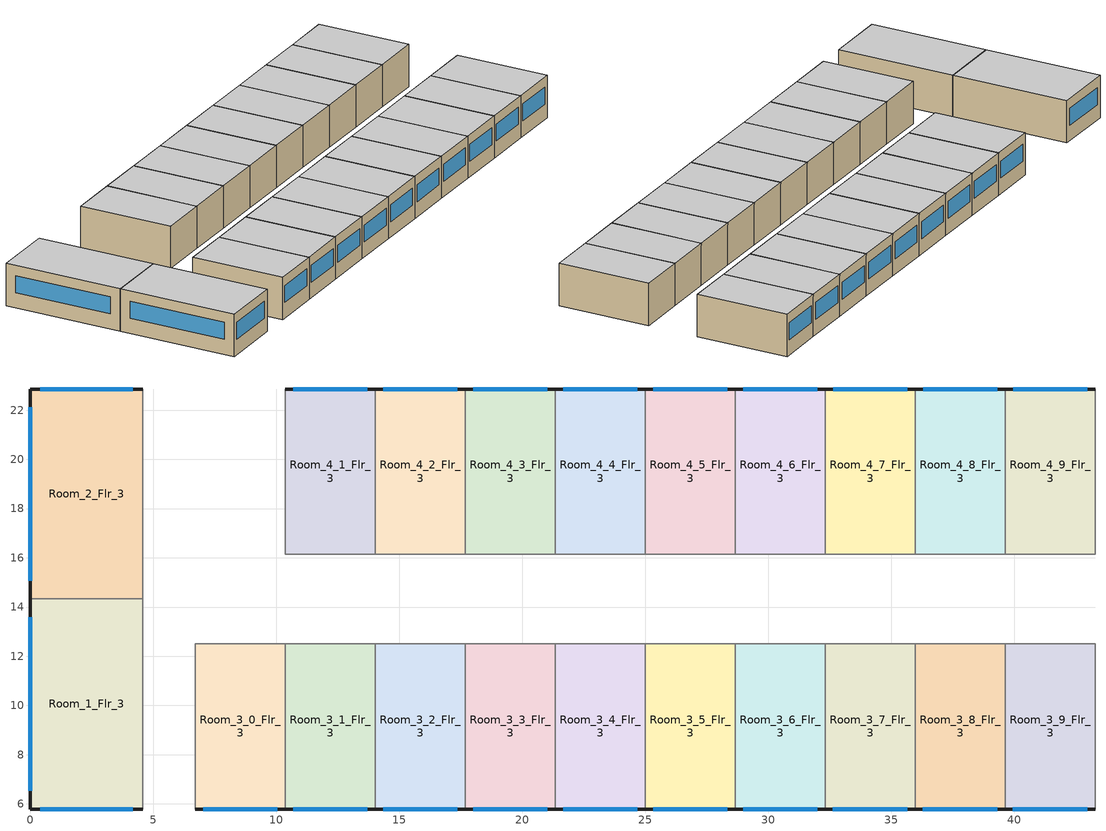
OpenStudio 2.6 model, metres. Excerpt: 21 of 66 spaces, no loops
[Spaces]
Room_1_Flr_3
 floor adiabatic (BTAP-Int-Wall): 4.57,14.33 4.57,5.79 0,5.79 0,14.33 z7.01
 wall outside: 0,14.33 0,5.79 4.57,5.79 z7.01:10.06
 wall to Corridor_Flr_3: 4.57,5.79 4.57,14.33 z7.01:10.06
 wall to Room_2_Flr_3: 4.57,14.33 0,14.33 z7.01:10.06
 window: 0,13.58 0,6.54 / 0.4,5.79 4.17,5.79 z8.11:9.33
 ceiling adiabatic (BTAP-Int-Wall): 4.57,5.79 4.57,14.33 0,14.33 0,5.79 z10.06
Room_2_Flr_3
 floor adiabatic (BTAP-Int-Wall): 4.57,22.86 4.57,14.33 0,14.33 0,22.86 z7.01
 wall outside: 4.57,22.86 0,22.86 0,14.33 z7.01:10.06
 wall to Corridor_Flr_3: 4.57,14.33 4.57,22.86 z7.01:10.06
 window: 0,22.11 0,15.07 / 4.17,22.86 0.4,22.86 z8.11:9.33
 ceiling adiabatic (BTAP-Int-Wall): 4.57,14.33 4.57,22.86 0,22.86 0,14.33 z10.06
Room_4_1_Flr_3
 floor adiabatic (BTAP-Int-Wall): 14.02,22.86 14.02,16.15 10.36,16.15 10.36,22.86 z7.01
 wall outside: 14.02,22.86 10.36,22.86 z7.01:10.06
 wall to Corridor_Flr_3: 10.36,22.86 10.36,16.15 14.02,16.15 z7.01:10.06
 wall to Room_4_2_Flr_3: 14.02,16.15 14.02,22.86 z7.01:10.06
 window: 13.7,22.86 10.68,22.86 z8.11:9.33
 ceiling adiabatic (BTAP-Int-Wall): 14.02,16.15 14.02,22.86 10.36,22.86 10.36,16.15 z10.06
Room_3_0_Flr_3
 floor adiabatic (BTAP-Int-Wall): 10.36,12.5 10.36,5.79 6.71,5.79 6.71,12.5 z7.01
 wall outside: 6.71,5.79 10.36,5.79 z7.01:10.06
 wall to Corridor_Flr_3: 10.36,12.5 6.71,12.5 6.71,5.79 z7.01:10.06
 wall to Room_3_1_Flr_3: 10.36,5.79 10.36,12.5 z7.01:10.06
 window: 7.03,5.79 10.04,5.79 z8.11:9.33
 ceiling adiabatic (BTAP-Int-Wall): 10.36,5.79 10.36,12.5 6.71,12.5 6.71,5.79 z10.06
Room_3_1_Flr_3
 floor adiabatic (BTAP-Int-Wall): 14.02,12.5 14.02,5.79 10.36,5.79 10.36,12.5 z7.01
 wall outside: 10.36,5.79 14.02,5.79 z7.01:10.06
 wall to Room_3_2_Flr_3: 14.02,5.79 14.02,12.5 z7.01:10.06
 wall to Corridor_Flr_3: 14.02,12.5 10.36,12.5 z7.01:10.06
 window: 10.68,5.79 13.7,5.79 z8.11:9.33
 ceiling adiabatic (BTAP-Int-Wall): 14.02,5.79 14.02,12.5 10.36,12.5 10.36,5.79 z10.06
Room_3_2_Flr_3
 floor adiabatic (BTAP-Int-Wall): 17.68,12.5 17.68,5.79 14.02,5.79 14.02,12.5 z7.01
 wall outside: 14.02,5.79 17.68,5.79 z7.01:10.06
 wall to Corridor_Flr_3: 17.68,12.5 14.02,12.5 z7.01:10.06
 wall to Room_3_3_Flr_3: 17.68,5.79 17.68,12.5 z7.01:10.06
 window: 14.34,5.79 17.36,5.79 z8.11:9.33
 ceiling adiabatic (BTAP-Int-Wall): 17.68,5.79 17.68,12.5 14.02,12.5 14.02,5.79 z10.06
Room_3_3_Flr_3
 floor adiabatic (BTAP-Int-Wall): 21.33,12.5 21.33,5.79 17.68,5.79 17.68,12.5 z7.01
 wall outside: 17.68,5.79 21.33,5.79 z7.01:10.06
 wall to Corridor_Flr_3: 21.33,12.5 17.68,12.5 z7.01:10.06
 wall to Room_3_4_Flr_3: 21.33,5.79 21.33,12.5 z7.01:10.06
 window: 18,5.79 21.01,5.79 z8.11:9.33
 ceiling adiabatic (BTAP-Int-Wall): 21.33,5.79 21.33,12.5 17.68,12.5 17.68,5.79 z10.06
Room_3_4_Flr_3
 floor adiabatic (BTAP-Int-Wall): 24.99,12.5 24.99,5.79 21.33,5.79 21.33,12.5 z7.01
 wall outside: 21.33,5.79 24.99,5.79 z7.01:10.06
 wall to Room_3_5_Flr_3: 24.99,5.79 24.99,12.5 z7.01:10.06
 wall to Corridor_Flr_3: 24.99,12.5 21.33,12.5 z7.01:10.06
 window: 21.65,5.79 24.67,5.79 z8.11:9.33
 ceiling adiabatic (BTAP-Int-Wall): 24.99,5.79 24.99,12.5 21.33,12.5 21.33,5.79 z10.06
Room_3_5_Flr_3
 floor adiabatic (BTAP-Int-Wall): 28.65,12.5 28.65,5.79 24.99,5.79 24.99,12.5 z7.01
 wall outside: 24.99,5.79 28.65,5.79 z7.01:10.06
 wall to Corridor_Flr_3: 28.65,12.5 24.99,12.5 z7.01:10.06
 wall to Room_3_6_Flr_3: 28.65,5.79 28.65,12.5 z7.01:10.06
 window: 25.31,5.79 28.33,5.79 z8.11:9.33
 ceiling adiabatic (BTAP-Int-Wall): 28.65,5.79 28.65,12.5 24.99,12.5 24.99,5.79 z10.06
Room_3_6_Flr_3
 floor adiabatic (BTAP-Int-Wall): 32.3,12.5 32.3,5.79 28.65,5.79 28.65,12.5 z7.01
 wall outside: 28.65,5.79 32.3,5.79 z7.01:10.06
 wall to Room_3_7_Flr_3: 32.3,5.79 32.3,12.5 z7.01:10.06
 wall to Corridor_Flr_3: 32.3,12.5 28.65,12.5 z7.01:10.06
 window: 28.97,5.79 31.98,5.79 z8.11:9.33
 ceiling adiabatic (BTAP-Int-Wall): 32.3,5.79 32.3,12.5 28.65,12.5 28.65,5.79 z10.06
Room_3_7_Flr_3
 floor adiabatic (BTAP-Int-Wall): 35.96,12.5 35.96,5.79 32.3,5.79 32.3,12.5 z7.01
 wall outside: 32.3,5.79 35.96,5.79 z7.01:10.06
 wall to Corridor_Flr_3: 35.96,12.5 32.3,12.5 z7.01:10.06
 wall to Room_3_8_Flr_3: 35.96,5.79 35.96,12.5 z7.01:10.06
 window: 32.62,5.79 35.64,5.79 z8.11:9.33
 ceiling adiabatic (BTAP-Int-Wall): 35.96,5.79 35.96,12.5 32.3,12.5 32.3,5.79 z10.06
Room_3_8_Flr_3
 floor adiabatic (BTAP-Int-Wall): 39.62,12.5 39.62,5.79 35.96,5.79 35.96,12.5 z7.01
 wall outside: 35.96,5.79 39.62,5.79 z7.01:10.06
 wall to Room_3_9_Flr_3: 39.62,5.79 39.62,12.5 z7.01:10.06
 wall to Corridor_Flr_3: 39.62,12.5 35.96,12.5 z7.01:10.06
 window: 36.28,5.79 39.3,5.79 z8.11:9.33
 ceiling adiabatic (BTAP-Int-Wall): 39.62,5.79 39.62,12.5 35.96,12.5 35.96,5.79 z10.06
Room_3_9_Flr_3
 floor adiabatic (BTAP-Int-Wall): 43.28,12.5 43.28,5.79 39.62,5.79 39.62,12.5 z7.01
 wall outside: 39.62,5.79 43.28,5.79 z7.01:10.06
 wall to Room_3_10_Flr_3: 43.28,5.79 43.28,12.5 z7.01:10.06
 wall to Corridor_Flr_3: 43.28,12.5 39.62,12.5 z7.01:10.06
 window: 39.94,5.79 42.96,5.79 z8.11:9.33
 ceiling adiabatic (BTAP-Int-Wall): 43.28,5.79 43.28,12.5 39.62,12.5 39.62,5.79 z10.06
Room_4_2_Flr_3
 floor adiabatic (BTAP-Int-Wall): 17.68,22.86 17.68,16.15 14.02,16.15 14.02,22.86 z7.01
 wall outside: 17.68,22.86 14.02,22.86 z7.01:10.06
 wall to Corridor_Flr_3: 14.02,16.15 17.68,16.15 z7.01:10.06
 wall to Room_4_3_Flr_3: 17.68,16.15 17.68,22.86 z7.01:10.06
 window: 17.36,22.86 14.34,22.86 z8.11:9.33
 ceiling adiabatic (BTAP-Int-Wall): 17.68,16.15 17.68,22.86 14.02,22.86 14.02,16.15 z10.06
Room_4_3_Flr_3
 floor adiabatic (BTAP-Int-Wall): 21.34,22.86 21.34,16.15 17.68,16.15 17.68,22.86 z7.01
 wall outside: 21.34,22.86 17.68,22.86 z7.01:10.06
 wall to Corridor_Flr_3: 17.68,16.15 21.34,16.15 z7.01:10.06
 wall to Room_4_4_Flr_3: 21.34,16.15 21.34,22.86 z7.01:10.06
 window: 21.02,22.86 18,22.86 z8.11:9.33
 ceiling adiabatic (BTAP-Int-Wall): 21.34,16.15 21.34,22.86 17.68,22.86 17.68,16.15 z10.06
Room_4_4_Flr_3
 floor adiabatic (BTAP-Int-Wall): 25,22.86 25,16.15 21.34,16.15 21.34,22.86 z7.01
 wall outside: 25,22.86 21.34,22.86 z7.01:10.06
 wall to Corridor_Flr_3: 21.34,16.15 25,16.15 z7.01:10.06
 wall to Room_4_5_Flr_3: 25,16.15 25,22.86 z7.01:10.06
 window: 24.68,22.86 21.66,22.86 z8.11:9.33
 ceiling adiabatic (BTAP-Int-Wall): 25,16.15 25,22.86 21.34,22.86 21.34,16.15 z10.06
Room_4_5_Flr_3
 floor adiabatic (BTAP-Int-Wall): 28.65,22.86 28.65,16.15 24.99,16.15 24.99,22.86 z7.01
 wall outside: 28.65,22.86 24.99,22.86 z7.01:10.06
 wall to Corridor_Flr_3: 24.99,16.15 28.65,16.15 z7.01:10.06
 wall to Room_4_6_Flr_3: 28.65,16.15 28.65,22.86 z7.01:10.06
 window: 28.33,22.86 25.32,22.86 z8.11:9.33
 ceiling adiabatic (BTAP-Int-Wall): 28.65,16.15 28.65,22.86 24.99,22.86 24.99,16.15 z10.06
Room_4_6_Flr_3
 floor adiabatic (BTAP-Int-Wall): 32.31,22.86 32.31,16.15 28.65,16.15 28.65,22.86 z7.01
 wall outside: 32.31,22.86 28.65,22.86 z7.01:10.06
 wall to Corridor_Flr_3: 28.65,16.15 32.31,16.15 z7.01:10.06
 wall to Room_4_7_Flr_3: 32.31,16.15 32.31,22.86 z7.01:10.06
 window: 31.99,22.86 28.97,22.86 z8.11:9.33
 ceiling adiabatic (BTAP-Int-Wall): 32.31,16.15 32.31,22.86 28.65,22.86 28.65,16.15 z10.06
Room_4_7_Flr_3
 floor adiabatic (BTAP-Int-Wall): 35.97,22.86 35.97,16.15 32.31,16.15 32.31,22.86 z7.01
 wall outside: 35.97,22.86 32.31,22.86 z7.01:10.06
 wall to Corridor_Flr_3: 32.31,16.15 35.97,16.15 z7.01:10.06
 wall to Room_4_8_Flr_3: 35.97,16.15 35.97,22.86 z7.01:10.06
 window: 35.65,22.86 32.63,22.86 z8.11:9.33
 ceiling adiabatic (BTAP-Int-Wall): 35.97,16.15 35.97,22.86 32.31,22.86 32.31,16.15 z10.06
Room_4_8_Flr_3
 floor adiabatic (BTAP-Int-Wall): 39.63,22.86 39.63,16.15 35.97,16.15 35.97,22.86 z7.01
 wall outside: 39.63,22.86 35.97,22.86 z7.01:10.06
 wall to Corridor_Flr_3: 35.97,16.15 39.63,16.15 z7.01:10.06
 wall to Room_4_9_Flr_3: 39.63,16.15 39.63,22.86 z7.01:10.06
 window: 39.31,22.86 36.29,22.86 z8.11:9.33
 ceiling adiabatic (BTAP-Int-Wall): 39.63,16.15 39.63,22.86 35.97,22.86 35.97,16.15 z10.06
Room_4_9_Flr_3
 floor adiabatic (BTAP-Int-Wall): 43.28,22.86 43.28,16.15 39.63,16.15 39.63,22.86 z7.01
 wall outside: 43.28,22.86 39.63,22.86 z7.01:10.06
 wall to Room_4_10_Flr_3: 43.28,16.15 43.28,22.86 z7.01:10.06
 wall to Corridor_Flr_3: 39.63,16.15 43.28,16.15 z7.01:10.06
 window: 42.96,22.86 39.95,22.86 z8.11:9.33
 ceiling adiabatic (BTAP-Int-Wall): 43.28,16.15 43.28,22.86 39.63,22.86 39.63,16.15 z10.06
[Site]
Toronto Pearson Intl AP_ON_CAN: Latitude {deg}=43.677; Longitude {deg}=-79.631; Time Zone {hr}=-5; Elevation {m}=173.4; Terrain=City
[Building]
Building 1: North Axis {deg}=0; Default Construction Set=BTAP-Mass at hdd = 3890.0; Standards Number of Stories=7; Standards Number of Above Ground Stories=6; Standards Building Type=LargeHotel
[Site:WaterMainsTemperature]
Calculation Method=Correlation; Annual Average Outdoor Air Temperature {C}=9.05833; Maximum Difference In Monthly Average Outdoor Air Temperatures {deltaC}=28.3
[Site:GroundTemperature:BuildingSurface]
19.527, 19.502, 19.536, 19.598, 20.002, 21.64, 22.225, 22.375, 21.449, 20.121, 19.802, 19.633
[SizingPeriod:DesignDay] Barometric Pressure {Pa}=99259; Sky Clearness=0; Rain Indicator=0; Snow Indicator=0; Day of Month=21; Daylight Saving Time Indicator=0; Humidity Indicating Type=Wetbulb; Dry-Bulb Temperature Range Modifier Type=DefaultMultipliers
Name | Maximum Dry-Bulb Temperature {C} | Daily Dry-Bulb Temperature Range {deltaC} | Humidity Indicating Conditions at Maximum Dry-Bulb | Wind Speed {m/s} | Wind Direction {deg} | Month | Day Type | Solar Model Indicator | ASHRAE Taub | ASHRAE Taud
Toronto Pearson Intl AP Ann Clg .4% Condns DB=>MWB | 31.3 | 9.7 | 22.4 | 6 | 270 | 7 | SummerDesignDay | ASHRAETau | 0.425 | 2.27
Toronto Pearson Intl AP Ann Htg 99.6% Condns DB | -18 | 0 | -18 | 5.2 | 0 | 1 | WinterDesignDay | ASHRAEClearSky
[Material:NoMass] Roughness=Smooth; Thermal Absorptance=0.9; Solar Absorptance=0.7
Name | Thermal Resistance {m2-K/W} | Visible Absorptance
Typical Carpet Pad; Typical Carpet Pad 1 | 0.21648 | 0.8
Typical Insulation 1 | 5.20402 | 0.7
Typical Insulation 2 | 3.32618 | 0.7
Typical Insulation 3 | 5.46446 | 0.7
Typical Carpet Pad 2 | 1.25503 | 0.8
Typical Carpet Pad 3; Typical Carpet Pad 4 | 2.57255 | 0.8
Typical Insulation 4 | 0.454528 | 0.7
Typical Insulation 5 | 0.454545 | 0.7
[Material]
Name | Roughness | Thickness {m} | Conductivity {W/m-K} | Density {kg/m3} | Specific Heat {J/kg-K} | Thermal Absorptance | Solar Absorptance | Visible Absorptance
G05 25mm wood | MediumSmooth | 0.0254 | 0.15 | 608 | 1630 | 0.9 | 0.5 | 0.5
100mm Normalweight concrete floor 1 | MediumSmooth | 0.1016 | 2.31 | 2322 | 832
G01 13mm gypsum board 1 | Smooth | 0.0127 | 0.16 | 800 | 1090 | 0.9 | 0.7 | 0.5
4 in. Normalweight Concrete Floor 1 | MediumRough | 0.1016 | 2.31 | 2322 | 832 | 0.9 | 0.7 | 0.7
1IN Stucco 1 | Smooth | 0.0253 | 0.6918 | 1858 | 837 | 0.9 | 0.7 | 0.92
8IN CONCRETE HW RefBldg 1 | Rough | 0.2032 | 1.311 | 2240 | 836.8 | 0.9 | 0.7 | 0.7
1/2IN Gypsum 1 | Smooth | 0.0127 | 0.16 | 784.9 | 830 | 0.9 | 0.4 | 0.4
Metal Roof Surface 1; F08 Metal surface 1 | Smooth | 0.0008 | 45.28 | 7824 | 500 | 0.9 | 0.7 | 0.7
6 in. Normalweight Concrete Floor 1; 6 in. Normalweight Concrete Floor 2; 6 in. Normalweight Concrete Floor 3 | MediumRough | 0.1524 | 2.31 | 2322 | 832 | 0.9 | 0.7 | 0.7
[Construction]
BTAP-Int-Partition; BTAP-Int-Door: G05 25mm wood
BTAP-Int-Floor: 100mm Normalweight concrete floor 1, Typical Carpet Pad
BTAP-Int-Wall: G01 13mm gypsum board 1, G01 13mm gypsum board 1
BTAP-Int-Ceiling: Typical Carpet Pad, 100mm Normalweight concrete floor 1
BTAP-Int-Window: SimpleGlazing
BTAP-Ext-Floor-Mass:U-0.183: Typical Insulation 1, 4 in. Normalweight Concrete Floor 1, Typical Carpet Pad 1
BTAP-Ext-Wall-Mass:U-0.278: 1IN Stucco 1, 8IN CONCRETE HW RefBldg 1, Typical Insulation 2, 1/2IN Gypsum 1
BTAP-Ext-Roof-Metal:U-0.183: Metal Roof Surface 1, Typical Insulation 3
BTAP-Grnd-Floor-Mass:U-0.757: 6 in. Normalweight Concrete Floor 1, Typical Carpet Pad 2
BTAP-Grnd-Wall-Mass:U-0.379: 6 in. Normalweight Concrete Floor 2, Typical Carpet Pad 3
BTAP-Grnd-Roof-Mass:U-0.379: 6 in. Normalweight Concrete Floor 3, Typical Carpet Pad 4
BTAP-Ext-FixedWindow:U=0.220 SHGC=0.600; BTAP-Ext-GlassDoors:U=0.220 SHGC=0.600; BTAP-Ext-Skylights:U=0.220 SHGC=0.600; BTAP-Ext-DaylightDomes:U=0.220 SHGC=0.600; BTAP-Ext-DaylightDiffuser:U=0.220 SHGC=0.600: SimpleGlazing:U=0.220 SHGC=0.600
BTAP-Ext-Door:U-2.2: F08 Metal surface 1, Typical Insulation 4
BTAP-Ext-OverHeadDoor:U-2.2: Typical Insulation 5
[DefaultConstructionSet]
BTAP-Mass at hdd = 3890.0: Default Exterior Surface Constructions=BTAP-Mass at hdd = 3890.0; Default Interior Surface Constructions=Default Surface Constructions 2; Default Ground Contact Surface Constructions=BTAP-Mass at hdd = 3890.0 1; Default Exterior SubSurface Constructions=BTAP-Mass at hdd = 3890.0; Default Interior SubSurface Constructions=Default Sub Surface Constructions 2; Interior Partition Construction=BTAP-Int-Partition
[DefaultSurfaceConstructions]
Name | Floor Construction | Wall Construction | Roof Ceiling Construction
Default Surface Constructions 2 | BTAP-Int-Floor | BTAP-Int-Wall | BTAP-Int-Ceiling
BTAP-Mass at hdd = 3890.0 | BTAP-Ext-Floor-Mass:U-0.183 | BTAP-Ext-Wall-Mass:U-0.278 | BTAP-Ext-Roof-Metal:U-0.183
BTAP-Mass at hdd = 3890.0 1 | BTAP-Grnd-Floor-Mass:U-0.757 | BTAP-Grnd-Wall-Mass:U-0.379 | BTAP-Grnd-Roof-Mass:U-0.379
[DefaultSubSurfaceConstructions]
Name | Fixed Window Construction | Operable Window Construction | Door Construction | Glass Door Construction | Overhead Door Construction | Skylight Construction | Tubular Daylight Dome Construction | Tubular Daylight Diffuser Construction
Default Sub Surface Constructions 2 | BTAP-Int-Window | BTAP-Int-Window | BTAP-Int-Door
BTAP-Mass at hdd = 3890.0 | BTAP-Ext-FixedWindow:U=0.220 SHGC=0.600 | BTAP-Ext-FixedWindow:U=0.220 SHGC=0.600 | BTAP-Ext-Door:U-2.2 | BTAP-Ext-GlassDoors:U=0.220 SHGC=0.600 | BTAP-Ext-OverHeadDoor:U-2.2 | BTAP-Ext-Skylights:U=0.220 SHGC=0.600 | BTAP-Ext-DaylightDomes:U=0.220 SHGC=0.600 | BTAP-Ext-DaylightDiffuser:U=0.220 SHGC=0.600
[WindowMaterial:SimpleGlazingSystem] U-Factor {W/m2-K}=2.2; Solar Heat Gain Coefficient=0.6; Visible Transmittance=0.21
SimpleGlazing; SimpleGlazing:U=0.220 SHGC=0.600
[Space] Space Type=Space Function Hotel/Motel - rooms; Building Story=Building Story 3
Name | Thermal Zone | Part of Total Floor Area
Room_1_Flr_3 | DU_BT=Space Function_ST=Hotel/Motel - rooms_FL=Building Story 3_SCHF 22 | Yes
Room_4_1_Flr_3 | DU_BT=Space Function_ST=Hotel/Motel - rooms_FL=Building Story 3_SCHF 28 | Yes
Room_2_Flr_3 | DU_BT=Space Function_ST=Hotel/Motel - rooms_FL=Building Story 3_SCHF 17 | Yes
Room_3_0_Flr_3 | DU_BT=Space Function_ST=Hotel/Motel - rooms_FL=Building Story 3_SCHF 12 | Yes
Room_3_1_Flr_3 | DU_BT=Space Function_ST=Hotel/Motel - rooms_FL=Building Story 3_SCHF 32
Room_3_2_Flr_3 | DU_BT=Space Function_ST=Hotel/Motel - rooms_FL=Building Story 3_SCHF 33
Room_3_3_Flr_3 | DU_BT=Space Function_ST=Hotel/Motel - rooms_FL=Building Story 3_SCHF 27
Room_3_4_Flr_3 | DU_BT=Space Function_ST=Hotel/Motel - rooms_FL=Building Story 3_SCHF 34
Room_3_5_Flr_3 | DU_BT=Space Function_ST=Hotel/Motel - rooms_FL=Building Story 3_SCHF 16
Room_3_6_Flr_3 | DU_BT=Space Function_ST=Hotel/Motel - rooms_FL=Building Story 3_SCHF 20
Room_3_7_Flr_3 | DU_BT=Space Function_ST=Hotel/Motel - rooms_FL=Building Story 3_SCHF 35
Room_3_8_Flr_3 | DU_BT=Space Function_ST=Hotel/Motel - rooms_FL=Building Story 3_SCHF 29
Room_3_9_Flr_3 | DU_BT=Space Function_ST=Hotel/Motel - rooms_FL=Building Story 3_SCHF 36
Room_4_2_Flr_3 | DU_BT=Space Function_ST=Hotel/Motel - rooms_FL=Building Story 3_SCHF 24
Room_4_3_Flr_3 | DU_BT=Space Function_ST=Hotel/Motel - rooms_FL=Building Story 3_SCHF 26
Room_4_4_Flr_3 | DU_BT=Space Function_ST=Hotel/Motel - rooms_FL=Building Story 3_SCHF 18
Room_4_5_Flr_3 | DU_BT=Space Function_ST=Hotel/Motel - rooms_FL=Building Story 3_SCHF 41
Room_4_6_Flr_3 | DU_BT=Space Function_ST=Hotel/Motel - rooms_FL=Building Story 3_SCHF 13
Room_4_7_Flr_3 | DU_BT=Space Function_ST=Hotel/Motel - rooms_FL=Building Story 3_SCHF 21
Room_4_8_Flr_3 | DU_BT=Space Function_ST=Hotel/Motel - rooms_FL=Building Story 3_SCHF 9
Room_4_9_Flr_3 | DU_BT=Space Function_ST=Hotel/Motel - rooms_FL=Building Story 3_SCHF 8
[BuildingStory]
Building Story 3: Nominal Z Coordinate {m}=7.008
[SpaceType]
Space Function Hotel/Motel - rooms: Default Schedule Set=Space Function Hotel/Motel - rooms Schedule Set; Design Specification Outdoor Air Object=Space Function Hotel/Motel - rooms Ventilation; Standards Building Type=Space Function; Standards Space Type=Hotel/Motel - rooms
[People:Definition]
Space Function Hotel/Motel - rooms People Definition: Number of People Calculation Method=People/Area; People per Space Floor Area {person/m2}=0.0400417; Fraction Radiant=0.3
[People]
Space Function Hotel/Motel - rooms People: People Definition=Space Function Hotel/Motel - rooms People Definition; Space or SpaceType=Space Function Hotel/Motel - rooms; Work Efficiency Schedule=Work Efficiency Schedule; Clothing Insulation Schedule=Clothing Schedule; Air Velocity Schedule=Air Velocity Schedule; Multiplier=1
[Lights:Definition]
Space Function Hotel/Motel - rooms Lights Definition: Design Level Calculation Method=Watts/Area; Watts per Space Floor Area {W/m2}=11.8999; Fraction Radiant=0.5; Fraction Visible=0.2
[Lights]
Space Function Hotel/Motel - rooms Lights: Lights Definition=Space Function Hotel/Motel - rooms Lights Definition; Space or SpaceType=Space Function Hotel/Motel - rooms; Fraction Replaceable=1
[DesignSpecification:OutdoorAir]
Space Function Hotel/Motel - rooms Ventilation: Outdoor Air Method=Sum; Outdoor Air Flow per Floor Area {m3/s-m2}=0.0005588
[DefaultScheduleSet]
Space Function Hotel/Motel - rooms Schedule Set: Number of People Schedule=NECB-F-Occupancy; People Activity Level Schedule=NECB-Activity; Lighting Schedule=NECB-F-Lighting; Electric Equipment Schedule=NECB-F-Electric-Equipment; Infiltration Schedule=Always On
[ThermostatSetpoint:DualSetpoint] Heating Setpoint Temperature Schedule=NECB-F-Thermostat Setpoint-Heating; Cooling Setpoint Temperature Schedule=NECB-F-Thermostat Setpoint-Cooling
Space Function Hotel/Motel - rooms Thermostat 68; Space Function Hotel/Motel - rooms Thermostat 69; Space Function Hotel/Motel - rooms Thermostat 73; Space Function Hotel/Motel - rooms Thermostat 74; Space Function Hotel/Motel - rooms Thermostat 77; Space Function Hotel/Motel - rooms Thermostat 78; Space Function Hotel/Motel - rooms Thermostat 79; Space Function Hotel/Motel - rooms Thermostat 81; Space Function Hotel/Motel - rooms Thermostat 82; Space Function Hotel/Motel - rooms Thermostat 83; Space Function Hotel/Motel - rooms Thermostat 86; Space Function Hotel/Motel - rooms Thermostat 88; Space Function Hotel/Motel - rooms Thermostat 89; Space Function Hotel/Motel - rooms Thermostat 92; Space Function Hotel/Motel - rooms Thermostat 93; Space Function Hotel/Motel - rooms Thermostat 96; Space Function Hotel/Motel - rooms Thermostat 97; Space Function Hotel/Motel - rooms Thermostat 99; Space Function Hotel/Motel - rooms Thermostat 100; Space Function Hotel/Motel - rooms Thermostat 101; Space Function Hotel/Motel - rooms Thermostat 106
[ElectricEquipment:Definition]
Space Function Hotel/Motel - rooms Elec Equip Definition: Design Level Calculation Method=Watts/Area; Watts per Space Floor Area {W/m2}=2.49998; Fraction Radiant=0.5
[ElectricEquipment]
Space Function Hotel/Motel - rooms Elec Equip: Electric Equipment Definition=Space Function Hotel/Motel - rooms Elec Equip Definition; Space or SpaceType=Space Function Hotel/Motel - rooms
[SpaceInfiltration:DesignFlowRate] Schedule=Always On Discrete; Design Flow Rate Calculation Method=Flow/ExteriorArea; Flow per Exterior Surface Area {m3/s-m2}=0.00025; Constant Term Coefficient=0; Temperature Term Coefficient=0; Velocity Term Coefficient=0.224; Velocity Squared Term Coefficient=0
Name | Space or SpaceType
Room_1_Flr_3 Infiltration | Room_1_Flr_3
Room_2_Flr_3 Infiltration | Room_2_Flr_3
Room_3_0_Flr_3 Infiltration | Room_3_0_Flr_3
Room_3_1_Flr_3 Infiltration | Room_3_1_Flr_3
Room_3_2_Flr_3 Infiltration | Room_3_2_Flr_3
Room_3_3_Flr_3 Infiltration | Room_3_3_Flr_3
Room_3_4_Flr_3 Infiltration | Room_3_4_Flr_3
Room_3_5_Flr_3 Infiltration | Room_3_5_Flr_3
Room_3_6_Flr_3 Infiltration | Room_3_6_Flr_3
Room_3_7_Flr_3 Infiltration | Room_3_7_Flr_3
Room_3_8_Flr_3 Infiltration | Room_3_8_Flr_3
Room_3_9_Flr_3 Infiltration | Room_3_9_Flr_3
Room_4_1_Flr_3 Infiltration | Room_4_1_Flr_3
Room_4_2_Flr_3 Infiltration | Room_4_2_Flr_3
Room_4_3_Flr_3 Infiltration | Room_4_3_Flr_3
Room_4_4_Flr_3 Infiltration | Room_4_4_Flr_3
Room_4_5_Flr_3 Infiltration | Room_4_5_Flr_3
Room_4_6_Flr_3 Infiltration | Room_4_6_Flr_3
Room_4_7_Flr_3 Infiltration | Room_4_7_Flr_3
Room_4_8_Flr_3 Infiltration | Room_4_8_Flr_3
Room_4_9_Flr_3 Infiltration | Room_4_9_Flr_3
[ThermalZone] Multiplier=4; Use Ideal Air Loads=No
Name | Thermostat
DU_BT=Space Function_ST=Hotel/Motel - rooms_FL=Building Story 3_SCHF 8 | Space Function Hotel/Motel - rooms Thermostat 68
DU_BT=Space Function_ST=Hotel/Motel - rooms_FL=Building Story 3_SCHF 9 | Space Function Hotel/Motel - rooms Thermostat 69
DU_BT=Space Function_ST=Hotel/Motel - rooms_FL=Building Story 3_SCHF 12 | Space Function Hotel/Motel - rooms Thermostat 73
DU_BT=Space Function_ST=Hotel/Motel - rooms_FL=Building Story 3_SCHF 13 | Space Function Hotel/Motel - rooms Thermostat 74
DU_BT=Space Function_ST=Hotel/Motel - rooms_FL=Building Story 3_SCHF 16 | Space Function Hotel/Motel - rooms Thermostat 77
DU_BT=Space Function_ST=Hotel/Motel - rooms_FL=Building Story 3_SCHF 17 | Space Function Hotel/Motel - rooms Thermostat 78
DU_BT=Space Function_ST=Hotel/Motel - rooms_FL=Building Story 3_SCHF 18 | Space Function Hotel/Motel - rooms Thermostat 79
DU_BT=Space Function_ST=Hotel/Motel - rooms_FL=Building Story 3_SCHF 20 | Space Function Hotel/Motel - rooms Thermostat 81
DU_BT=Space Function_ST=Hotel/Motel - rooms_FL=Building Story 3_SCHF 21 | Space Function Hotel/Motel - rooms Thermostat 82
DU_BT=Space Function_ST=Hotel/Motel - rooms_FL=Building Story 3_SCHF 22 | Space Function Hotel/Motel - rooms Thermostat 83
DU_BT=Space Function_ST=Hotel/Motel - rooms_FL=Building Story 3_SCHF 24 | Space Function Hotel/Motel - rooms Thermostat 86
DU_BT=Space Function_ST=Hotel/Motel - rooms_FL=Building Story 3_SCHF 26 | Space Function Hotel/Motel - rooms Thermostat 88
DU_BT=Space Function_ST=Hotel/Motel - rooms_FL=Building Story 3_SCHF 27 | Space Function Hotel/Motel - rooms Thermostat 89
DU_BT=Space Function_ST=Hotel/Motel - rooms_FL=Building Story 3_SCHF 28 | Space Function Hotel/Motel - rooms Thermostat 92
DU_BT=Space Function_ST=Hotel/Motel - rooms_FL=Building Story 3_SCHF 29 | Space Function Hotel/Motel - rooms Thermostat 93
DU_BT=Space Function_ST=Hotel/Motel - rooms_FL=Building Story 3_SCHF 32 | Space Function Hotel/Motel - rooms Thermostat 96
DU_BT=Space Function_ST=Hotel/Motel - rooms_FL=Building Story 3_SCHF 33 | Space Function Hotel/Motel - rooms Thermostat 97
DU_BT=Space Function_ST=Hotel/Motel - rooms_FL=Building Story 3_SCHF 34 | Space Function Hotel/Motel - rooms Thermostat 99
DU_BT=Space Function_ST=Hotel/Motel - rooms_FL=Building Story 3_SCHF 35 | Space Function Hotel/Motel - rooms Thermostat 100
DU_BT=Space Function_ST=Hotel/Motel - rooms_FL=Building Story 3_SCHF 36 | Space Function Hotel/Motel - rooms Thermostat 101
DU_BT=Space Function_ST=Hotel/Motel - rooms_FL=Building Story 3_SCHF 41 | Space Function Hotel/Motel - rooms Thermostat 106
[Schedule:Ruleset]
Clothing Schedule: Default Day Schedule=Clothing Schedule Default Winter Clothes
Air Velocity Schedule: Default Day Schedule=Air Velocity Schedule Default
Work Efficiency Schedule: Default Day Schedule=Work Efficiency Schedule Default
NECB-Activity: Default Day Schedule=NECB-Activity Default; Summer Design Day Schedule=NECB-Activity Summer Design Day; Winter Design Day Schedule=NECB-Activity Winter Design Day
Always On: Default Day Schedule=Always On Default
NECB-F-Occupancy: Default Day Schedule=NECB-F-Occupancy Default
NECB-F-Lighting: Default Day Schedule=NECB-F-Lighting Default
NECB-F-Electric-Equipment: Default Day Schedule=NECB-F-Electric-Equipment Default
NECB-F-Thermostat Setpoint-Heating: Default Day Schedule=NECB-F-Thermostat Setpoint-Heating Default
NECB-F-Thermostat Setpoint-Cooling: Default Day Schedule=NECB-F-Thermostat Setpoint-Cooling Default
[Schedule:Day]
Clothing Schedule Default Winter Clothes; Always On Default: 24, 0, 1
Clothing Schedule Summer Clothes: 24, 0, 0.5
Air Velocity Schedule Default: 24, 0, 0.2
Work Efficiency Schedule Default: 24, 0, 0
NECB-Activity Default; NECB-Activity Winter Design Day; NECB-Activity Summer Design Day: 24, 0, 130
NECB-F-Occupancy Default; NECB-F-Occupancy Default|Wkdy Day: 7, 0, 0.9, 8, 0, 0.7, 10, 0, 0.4, 16, 0, 0.2, 17, 0, 0.3, 20, 0, 0.5, 22, 0, 0.7, 23, 0, 0.8, 24, 0, 0.9
NECB-F-Occupancy Sat Day: 1, 0, 0.7, 7, 0, 0.9, 8, 0, 0.7, 10, 0, 0.5, 18, 0, 0.3, 19, 0, 0.5, 22, 0, 0.6, 24, 0, 0.7
NECB-F-Occupancy Sun|Hol Day: 1, 0, 0.8, 9, 0, 0.7, 12, 0, 0.5, 14, 0, 0.3, 17, 0, 0.2, 18, 0, 0.3, 20, 0, 0.4, 22, 0, 0.6, 24, 0, 0.8
NECB-F-Lighting Default; NECB-F-Lighting Default|Wkdy Day; NECB-F-Electric-Equipment Default; NECB-F-Electric-Equipment Default|Wkdy Day: 1, 0, 0.3, 3, 0, 0.2, 6, 0, 0.1, 7, 0, 0.2, 8, 0, 0.4, 9, 0, 0.5, 11, 0, 0.4, 12, 0, 0.3, 19, 0, 0.2, 20, 0, 0.6, 21, 0, 0.8, 22, 0, 0.9, 23, 0, 0.8, 24, 0, 0.6
NECB-F-Lighting Sat Day; NECB-F-Electric-Equipment Sat Day: 1, 0, 0.3, 3, 0, 0.2, 7, 0, 0.1, 9, 0, 0.3, 11, 0, 0.4, 12, 0, 0.3, 19, 0, 0.2, 20, 0, 0.6, 23, 0, 0.7, 24, 0, 0.6
NECB-F-Lighting Sun|Hol Day; NECB-F-Electric-Equipment Sun|Hol Day: 3, 0, 0.3, 7, 0, 0.2, 8, 0, 0.3, 10, 0, 0.4, 14, 0, 0.3, 19, 0, 0.2, 20, 0, 0.5, 21, 0, 0.7, 22, 0, 0.8, 23, 0, 0.6, 24, 0, 0.5
NECB-F-Thermostat Setpoint-Heating Default; NECB-F-Thermostat Setpoint-Heating Default|Wkdy Day; NECB-F-Thermostat Setpoint-Heating Sat Day; NECB-F-Thermostat Setpoint-Heating Sun|Hol Day: 1, 0, 22, 7, 0, 18, 8, 0, 20, 24, 0, 22
NECB-F-Thermostat Setpoint-Cooling Default; NECB-F-Thermostat Setpoint-Cooling Default|Wkdy Day; NECB-F-Thermostat Setpoint-Cooling Sat Day; NECB-F-Thermostat Setpoint-Cooling Sun|Hol Day: 24, 0, 24
[Schedule:Rule] Date Specification Type=DateRange; Start Day=1
Name | Schedule Ruleset | Rule Order | Day Schedule | Start Month | End Month | End Day | Apply Monday | Apply Tuesday | Apply Wednesday | Apply Thursday | Apply Friday | Apply Saturday | Apply Sunday
Schedule Rule 1 | Clothing Schedule | 0 | Clothing Schedule Summer Clothes | 5 | 9 | 30
Schedule Rule 62 | NECB-F-Occupancy | 2 | NECB-F-Occupancy Default|Wkdy Day | 1 | 12 | 31 | Yes | Yes | Yes | Yes | Yes
Schedule Rule 63 | NECB-F-Occupancy | 1 | NECB-F-Occupancy Sat Day | 1 | 12 | 31 |  |  |  |  |  | Yes
Schedule Rule 64 | NECB-F-Occupancy | 0 | NECB-F-Occupancy Sun|Hol Day | 1 | 12 | 31 |  |  |  |  |  |  | Yes
Schedule Rule 65 | NECB-F-Lighting | 2 | NECB-F-Lighting Default|Wkdy Day | 1 | 12 | 31 | Yes | Yes | Yes | Yes | Yes
Schedule Rule 66 | NECB-F-Lighting | 1 | NECB-F-Lighting Sat Day | 1 | 12 | 31 |  |  |  |  |  | Yes
Schedule Rule 67 | NECB-F-Lighting | 0 | NECB-F-Lighting Sun|Hol Day | 1 | 12 | 31 |  |  |  |  |  |  | Yes
Schedule Rule 68 | NECB-F-Electric-Equipment | 2 | NECB-F-Electric-Equipment Default|Wkdy Day | 1 | 12 | 31 | Yes | Yes | Yes | Yes | Yes
Schedule Rule 69 | NECB-F-Electric-Equipment | 1 | NECB-F-Electric-Equipment Sat Day | 1 | 12 | 31 |  |  |  |  |  | Yes
Schedule Rule 70 | NECB-F-Electric-Equipment | 0 | NECB-F-Electric-Equipment Sun|Hol Day | 1 | 12 | 31 |  |  |  |  |  |  | Yes
Schedule Rule 71 | NECB-F-Thermostat Setpoint-Heating | 2 | NECB-F-Thermostat Setpoint-Heating Default|Wkdy Day | 1 | 12 | 31 | Yes | Yes | Yes | Yes | Yes
Schedule Rule 72 | NECB-F-Thermostat Setpoint-Heating | 1 | NECB-F-Thermostat Setpoint-Heating Sat Day | 1 | 12 | 31 |  |  |  |  |  | Yes
Schedule Rule 73 | NECB-F-Thermostat Setpoint-Heating | 0 | NECB-F-Thermostat Setpoint-Heating Sun|Hol Day | 1 | 12 | 31 |  |  |  |  |  |  | Yes
Schedule Rule 74 | NECB-F-Thermostat Setpoint-Cooling | 2 | NECB-F-Thermostat Setpoint-Cooling Default|Wkdy Day | 1 | 12 | 31 | Yes | Yes | Yes | Yes | Yes
Schedule Rule 75 | NECB-F-Thermostat Setpoint-Cooling | 1 | NECB-F-Thermostat Setpoint-Cooling Sat Day | 1 | 12 | 31 |  |  |  |  |  | Yes
Schedule Rule 76 | NECB-F-Thermostat Setpoint-Cooling | 0 | NECB-F-Thermostat Setpoint-Cooling Sun|Hol Day | 1 | 12 | 31 |  |  |  |  |  |  | Yes
[Schedule:Constant]
Always On Discrete: Value=1
